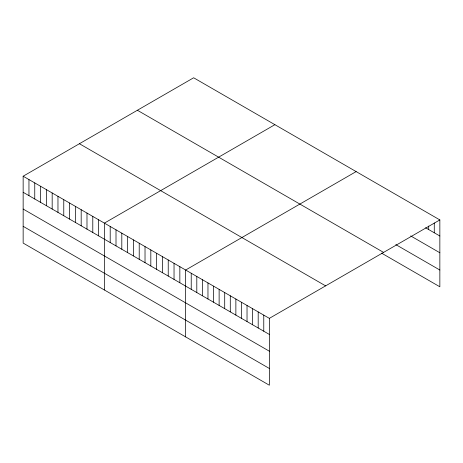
<?xml version="1.0" encoding="UTF-8"?>
<svg xmlns="http://www.w3.org/2000/svg" width="463" height="463" viewBox="0 0 463 463"><rect width="100%" height="100%" fill="white"/><g stroke="black" fill="none" stroke-linecap="round" stroke-linejoin="round"><path stroke-width="0.69" d="M23.15 176.212L269.35 318.353L269.35 385.222L23.15 243.081L23.15 176.212L193.65 77.778L439.85 219.919L439.85 286.788L381.564 253.139M274.895 124.68L104.395 223.12L104.395 289.988M356.14 171.588L185.646 270.027L185.646 336.896M269.35 318.353L439.85 219.919M425.59 227.767L439.85 236.003M410.704 235.933L439.85 252.763M395.824 244.609L439.85 270.027M137.384 110.258L383.584 252.404M79.416 143.727L325.616 285.874M23.15 192.29L269.35 334.436M23.15 209.05L269.35 351.197M23.15 226.32L269.35 368.467M434.271 222.992L434.271 232.779M428.686 226.06L428.686 229.555M263.771 315.135L263.771 331.213M258.192 311.912L258.192 327.995M252.613 308.688L252.613 324.771M247.028 305.47L247.028 321.548M241.449 302.246L241.449 318.324M235.87 299.023L235.87 315.106M230.29 295.799L230.29 311.883M224.705 292.581L224.705 308.659M219.126 289.358L219.126 305.441M213.547 286.134L213.547 302.217M207.968 282.916L207.968 298.994M202.383 279.693L202.383 295.776M196.804 276.469L196.804 292.552M191.225 273.245L191.225 289.329M179.841 266.676L179.841 282.754M174.036 263.325L174.036 279.409M168.231 259.974L168.231 276.058M162.432 256.624L162.432 272.707M156.627 253.273L156.627 269.356M150.822 249.922L150.822 266.005M145.023 246.571L145.023 262.654M139.218 243.22L139.218 259.303M133.413 239.869L133.413 255.952M127.609 236.518L127.609 252.601M121.81 233.173L121.81 249.25M116.005 229.822L116.005 245.899M110.2 226.471L110.2 242.548M98.596 219.769L98.596 235.852M92.791 216.418L92.791 232.501M86.986 213.067L86.986 229.15M81.181 209.716L81.181 225.799M75.382 206.365L75.382 222.448M69.577 203.014L69.577 219.097M63.772 199.663L63.772 215.746M57.968 196.312L57.968 212.395M52.169 192.961L52.169 209.044M46.364 189.616L46.364 205.694M40.559 186.265L40.559 202.343M34.754 182.914L34.754 198.992M28.955 179.563L28.955 195.641"/></g></svg>
